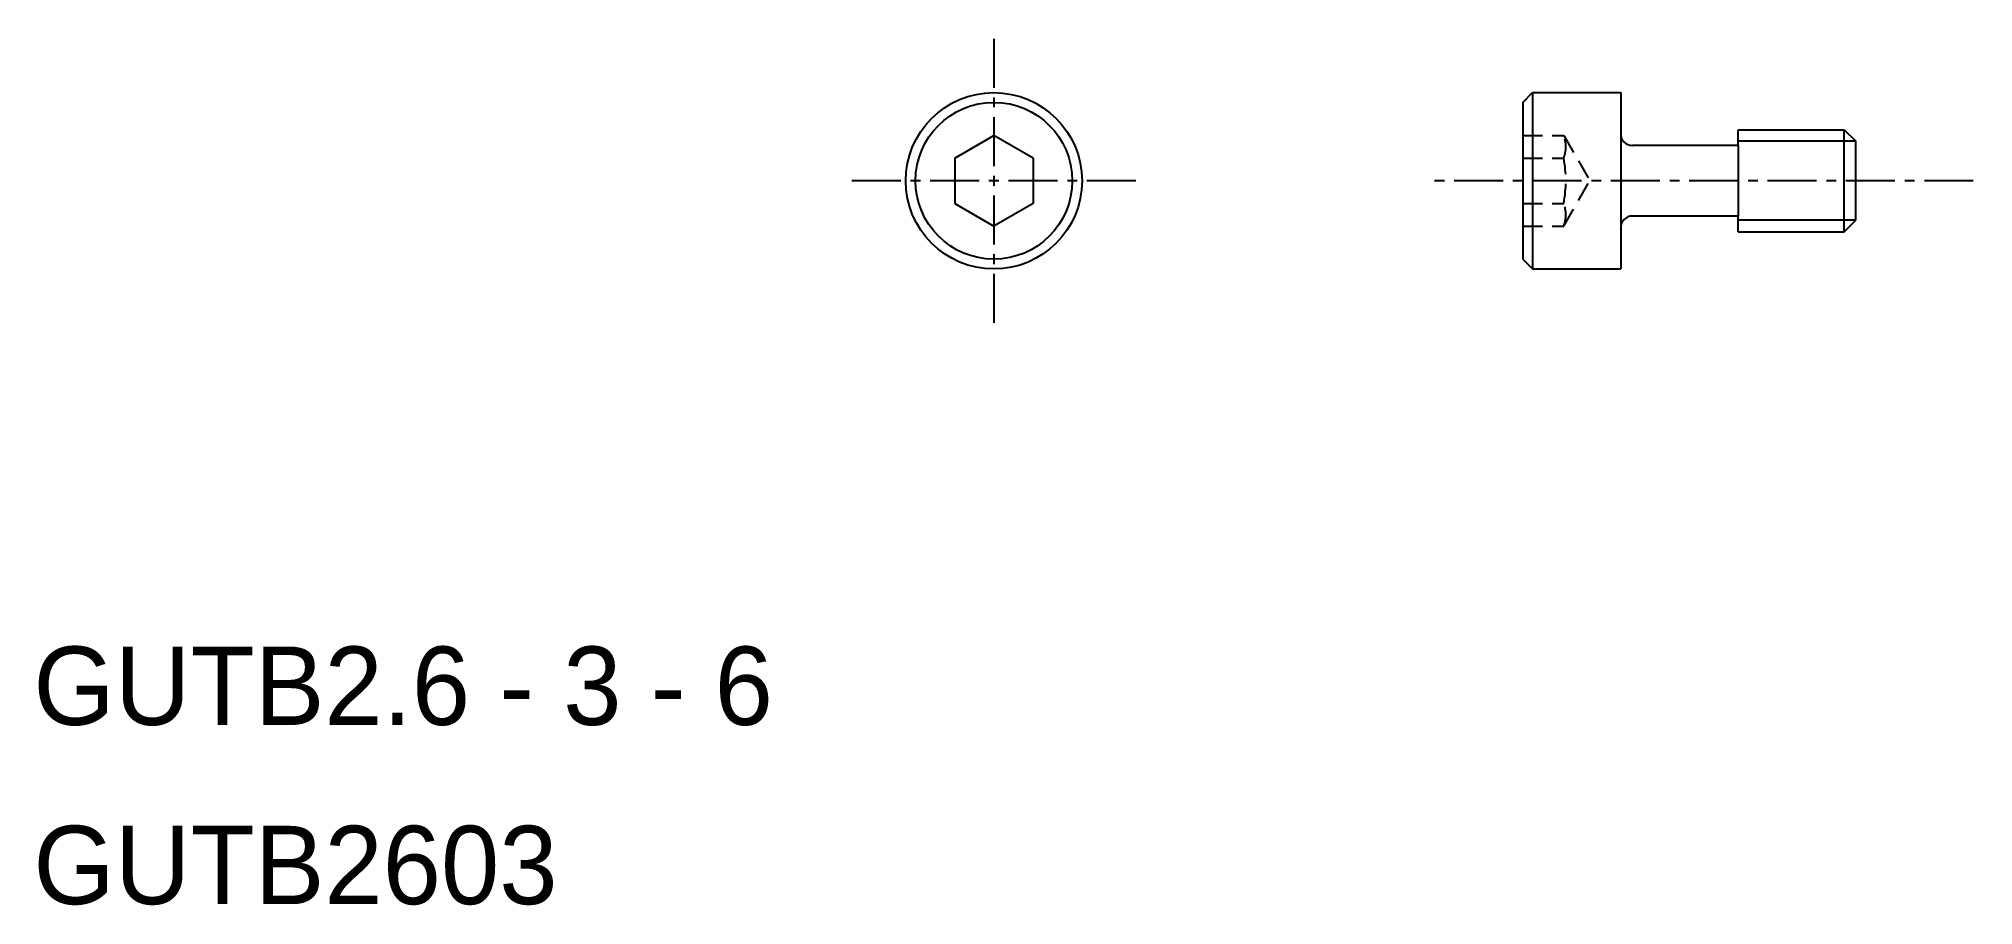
# Model space of a CAD drawing. Extents: x 90.4 to 139.8, y 164.4 to 186.5.
import ezdxf

# ---------------------------------------------------------------- set-up
doc = ezdxf.new("R2010")
doc.units = 0
doc.linetypes.add('CENTER', pattern=[2, 1.25, -0.25, 0.25, -0.25])
doc.linetypes.add('DASHED', pattern=[0.75, 0.5, -0.25])
doc.layers.get('0').update_dxf_attribs({"linetype": 'CONTINUOUS'})
doc.layers.add('CENTER', color=1, linetype='CENTER')

msp = doc.modelspace()

# ---------------------------------------------------------------- linework, layer by layer
at = {"color": 7, "linetype": 'CONTINUOUS'}
for p, q in [((128.314, 184.903), (128.564, 185.153)), ((128.314, 184.903), (128.314, 180.903)), ((128.564, 185.153), (128.564, 180.653)), ((128.564, 185.153), (130.814, 185.153)), ((130.814, 185.153), (130.814, 184.103)), ((133.814, 184.203), (136.52, 184.203)), ((133.814, 183.803), (133.814, 184.203)), ((136.52, 181.603), (136.52, 184.203)), ((136.52, 184.203), (136.814, 183.91)), ((113.814, 183.481), (114.814, 184.058)), ((115.814, 183.481), (114.814, 184.058)), ((130.814, 184.103), (130.814, 181.703)), ((133.814, 183.803), (131.114, 183.803)), ((133.814, 183.803), (133.814, 182.003)), ((136.814, 181.897), (136.814, 183.91)), ((113.814, 183.481), (113.814, 182.326)), ((115.814, 183.481), (115.814, 182.326)), ((113.814, 182.326), (114.814, 181.749)), ((115.814, 182.326), (114.814, 181.749)), ((133.814, 182.003), (131.114, 182.003)), ((133.814, 181.603), (133.814, 182.003)), ((136.52, 181.603), (136.814, 181.897)), ((130.814, 181.703), (130.814, 180.653)), ((133.814, 181.603), (136.52, 181.603)), ((128.314, 180.903), (128.564, 180.653)), ((128.564, 180.653), (130.814, 180.653))]:
    msp.add_line(p, q, dxfattribs=at)
at = {"color": 3, "linetype": 'DASHED'}
for p, q in [((128.314, 184.058), (129.358, 184.058)), ((129.358, 184.058), (130.024, 182.903)), ((128.314, 183.481), (129.358, 183.481)), ((129.358, 181.749), (130.024, 182.903)), ((128.314, 182.326), (129.358, 182.326)), ((128.314, 181.749), (129.358, 181.749))]:
    msp.add_line(p, q, dxfattribs=at)
at = {"color": 3, "linetype": 'CONTINUOUS'}
for p, q in [((136.814, 183.91), (133.814, 183.91)), ((136.814, 181.897), (133.814, 181.897))]:
    msp.add_line(p, q, dxfattribs=at)
at = {"color": 7, "linetype": 'CONTINUOUS'}
for radius in [2.25, 2]:
    msp.add_circle((114.814, 182.903), radius, dxfattribs=at)
at = {"color": 3, "linetype": 'DASHED'}
for centre, radius, start, end in [((128.643, 183.769), 0.771, 338.0126, 21.9874), ((126.414, 182.903), 3, 348.9042, 11.0958), ((128.643, 182.037), 0.771, 338.0126, 21.9874)]:
    msp.add_arc(centre, radius, start, end, dxfattribs=at)
at = {"color": 7, "linetype": 'CONTINUOUS'}
for centre, start, end in [((131.114, 184.103), 180, 270), ((131.114, 181.703), 90, 180)]:
    msp.add_arc(centre, 0.3, start, end, dxfattribs=at)
at = {"layer": 'CENTER', "color": 1, "linetype": 'CENTER'}
for p, q in [((114.814, 186.528), (114.814, 179.278)), ((118.439, 182.903), (111.189, 182.903)), ((139.814, 182.903), (125.814, 182.903))]:
    msp.add_line(p, q, dxfattribs=at)

# ---------------------------------------------------------------- texts
at = {"color": 7, "linetype": 'CONTINUOUS'}
for s, p in [('GUTB2.6 - 3 - 6', (90.298, 169.019)), ('GUTB2603', (90.298, 164.446))]:
    msp.add_text(s, height=2, dxfattribs=at).set_placement(p)

doc.saveas('drawing.dxf')
